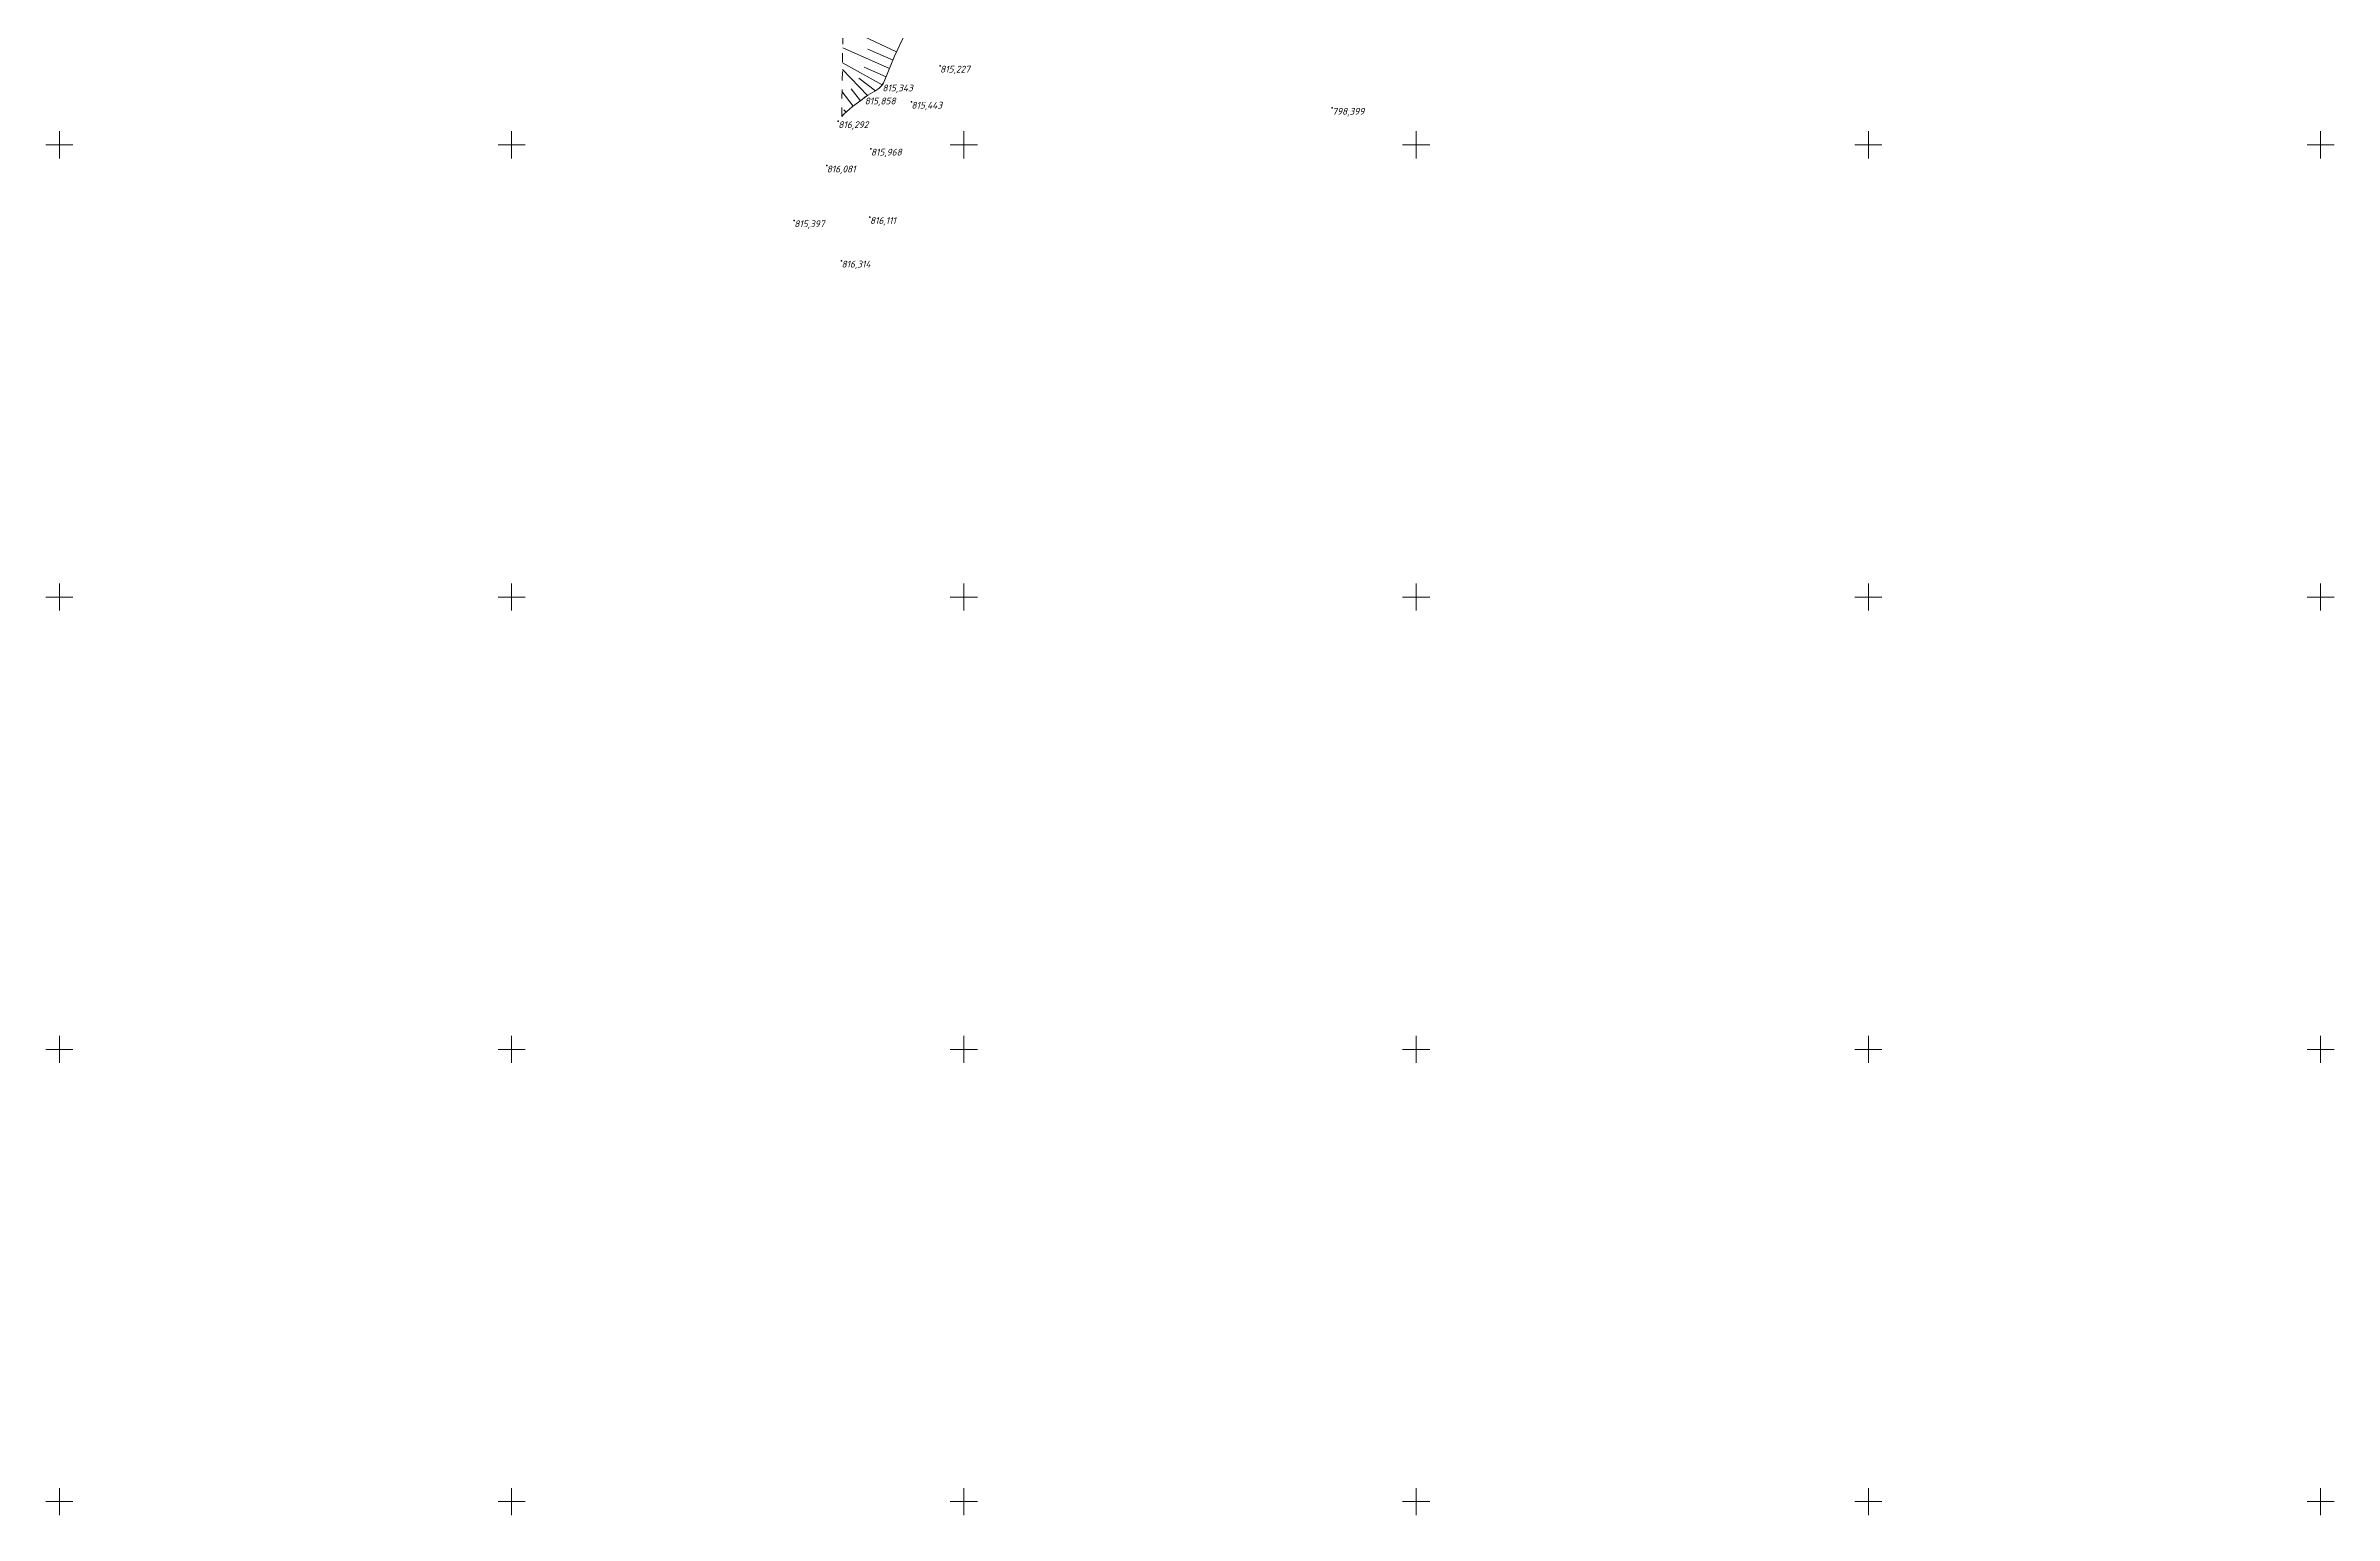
# Model space of a CAD drawing. Header units: metres. Extents: x 629572 to 645168, y 4785785 to 4790166.
# Drawn here: x 635997 to 636503, y 4787397 to 4787722 of the extents above; entities that cross this region are included whole.
import ezdxf

# ---------------------------------------------------------------- set-up
doc = ezdxf.new("R2010")
doc.units = ezdxf.units.M
doc.linetypes.add('Сплошная', pattern=[0])
doc.linetypes.add('Штриховая 2', pattern=[4, 2, -2])
doc.layers.get('0').update_dxf_attribs({"linetype": 'CONTINUOUS'})
doc.layers.add('Нурсултан', color=7, linetype='CONTINUOUS')
doc.layers.add('Сетка координатная', color=7, linetype='CONTINUOUS')
doc.styles.add('ISOCPEUR', font='isocpeui.ttf')

# ---------------------------------------------------------------- blocks, each defined once
blk = doc.blocks.new('Крест')
at = {"color": 0, "linetype": 'Continuous', "lineweight": 0, "flags": 128}
for points in [[(-1, 0), (1, 0)], [(0, -1), (0, 1)]]:
    blk.add_lwpolyline(points, dxfattribs=at)

msp = doc.modelspace()

# ---------------------------------------------------------------- linework, layer by layer
at = {"layer": 'Нурсултан', "color": 251, "linetype": 'Штриховая 2', "lineweight": 0, "flags": 128}
msp.add_lwpolyline([(636172.986, 4787706.241), (636173.392, 4787732.906), (636177.983, 4787737.619), (636181.326, 4787741.087), (636182.521, 4787742.383), (636185.267, 4787745.517), (636186.536, 4787746.908), (636187.25, 4787747.646), (636187.933, 4787748.314), (636188.6, 4787748.925), (636189.256, 4787749.486), (636191.811, 4787751.531), (636195.084, 4787754.077), (636198.297, 4787756.518), (636201.298, 4787758.741), (636203.868, 4787760.589), (636206.108, 4787762.137), (636207.992, 4787763.369), (636208.798, 4787763.863), (636209.51, 4787764.276), (636210.353, 4787764.73), (636211.265, 4787765.19), (636212.243, 4787765.653), (636213.28, 4787766.116), (636214.374, 4787766.579), (636215.513, 4787767.037), (636216.69, 4787767.485), (636217.89, 4787767.92), (636219.134, 4787768.347), (636220.371, 4787768.748), (636221.579, 4787769.115), (636222.736, 4787769.443), (636223.82, 4787769.725), (636224.806, 4787769.954), (636225.674, 4787770.125), (636226.406, 4787770.236), (636226.809, 4787770.269), (636227.243, 4787770.275), (636227.708, 4787770.253), (636228.202, 4787770.204), (636228.727, 4787770.128), (636229.281, 4787770.024), (636230.476, 4787769.736), (636231.771, 4787769.343), (636233.169, 4787768.847), (636234.621, 4787768.268), (636236.364, 4787767.51), (636236.721, 4787767.331), (636237.074, 4787767.104), (636237.421, 4787766.828), (636237.76, 4787766.507), (636238.089, 4787766.141), (636238.402, 4787765.737), (636238.695, 4787765.3), (636238.96, 4787764.841), (636239.132, 4787764.489), (636239.313, 4787764.055), (636239.714, 4787762.926), (636240.17, 4787761.441), (636240.805, 4787759.199), (636228.041, 4787736.076)], dxfattribs=at)
at = {"layer": 'Нурсултан', "color": 251, "linetype": 'Сплошная', "lineweight": 0, "flags": 128}
msp.add_lwpolyline([(636172.986, 4787706.241), (636173.495, 4787706.793), (636174.099, 4787707.369), (636174.703, 4787707.889), (636175.396, 4787708.443), (636177.543, 4787710.029), (636178.063, 4787710.435), (636178.393, 4787710.689), (636178.78, 4787710.95), (636180.347, 4787711.869), (636180.974, 4787712.284), (636181.288, 4787712.533), (636181.558, 4787712.785), (636181.79, 4787713.046), (636181.985, 4787713.318), (636182.197, 4787713.707), (636182.49, 4787714.343), (636184.698, 4787719.575), (636185.413, 4787721.18), (636186.087, 4787722.608), (636186.792, 4787724), (636187.469, 4787725.225), (636188.12, 4787726.287), (636188.747, 4787727.19), (636189.443, 4787728.063), (636190.267, 4787728.987), (636191.222, 4787729.969), (636192.319, 4787731.016), (636193.389, 4787731.984), (636194.609, 4787733.043), (636199.137, 4787736.833), (636199.889, 4787737.498), (636200.459, 4787738.041), (636201.387, 4787739.01), (636202.454, 4787740.197), (636203.585, 4787741.51), (636205.971, 4787744.34), (636206.917, 4787745.403), (636207.833, 4787746.33), (636208.909, 4787747.35), (636210.098, 4787748.419), (636211.239, 4787749.392), (636212.195, 4787750.155), (636213.102, 4787750.824), (636213.978, 4787751.414), (636214.833, 4787751.931), (636215.347, 4787752.257), (636216.764, 4787753.24), (636217.488, 4787753.721), (636218.201, 4787754.155), (636218.837, 4787754.494), (636219.49, 4787754.775), (636219.787, 4787754.874), (636220.066, 4787754.944), (636220.326, 4787754.986), (636220.568, 4787755), (636220.791, 4787754.986), (636220.997, 4787754.944), (636221.212, 4787754.863), (636221.439, 4787754.74), (636221.676, 4787754.574), (636221.924, 4787754.366), (636222.183, 4787754.117), (636222.452, 4787753.825), (636223.019, 4787753.12), (636223.634, 4787752.235), (636224.274, 4787751.199), (636224.93, 4787750.025), (636225.5, 4787748.893), (636225.589, 4787748.667), (636225.652, 4787748.421), (636225.691, 4787748.154), (636225.706, 4787747.859), (636225.681, 4787747.298), (636225.535, 4787745.902), (636225.524, 4787745.53), (636225.541, 4787745.201), (636225.666, 4787744.144), (636225.837, 4787743.053), (636226.04, 4787742.006), (636226.268, 4787741.046), (636226.535, 4787740.22), (636227.58, 4787737.421), (636228.041, 4787736.076)], dxfattribs=at)
at = {"layer": 'Нурсултан', "color": 251, "linetype": 'Continuous', "lineweight": 0, "flags": 128}
for points in [[(636183.563, 4787716.885), (636173.217, 4787721.415)], [(636185.138, 4787720.562), (636173.289, 4787726.119)], [(636178.717, 4787710.908), (636173.145, 4787716.675)], [(636181.928, 4787713.239), (636173.167, 4787718.112)], [(636182.785, 4787715.042), (636177.985, 4787717.158)], [(636184.34, 4787718.728), (636178.795, 4787721.14)], [(636175.506, 4787708.524), (636173.069, 4787711.697)], [(636177.115, 4787709.713), (636175.117, 4787712.338)], [(636180.437, 4787711.929), (636176.797, 4787714.708)], [(636173.97, 4787707.245), (636173.493, 4787707.754)]]:
    msp.add_lwpolyline(points, dxfattribs=at)
at = {"layer": 'Нурсултан', "color": 7}
for p in [(636194.754, 4787717.471, 28.55), (636181.985, 4787713.318, 28.666), (636178.063, 4787710.435, 29.181), (636188.399, 4787709.497, 28.766), (636281.467, 4787708.156, 11.722), (636172.239, 4787705.191, 29.615), (636179.439, 4787699.12, 29.291), (636169.667, 4787695.393, 29.404), (636162.497, 4787683.291, 28.72), (636179.23, 4787684.007, 29.434), (636172.94, 4787674.362, 29.637)]:
    msp.add_point(p, dxfattribs=at)

# ---------------------------------------------------------------- block references
at = {"layer": 'Сетка координатная', "color": 136, "linetype": 'Continuous', "true_color": 0x008080, "xscale": 3, "yscale": 3}
for p in [(636000, 4787700), (636100, 4787700), (636200, 4787700), (636300, 4787700), (636400, 4787700), (636500, 4787700), (636000, 4787600), (636100, 4787600), (636200, 4787600), (636300, 4787600), (636400, 4787600), (636500, 4787600), (636000, 4787500), (636100, 4787500), (636200, 4787500), (636300, 4787500), (636400, 4787500), (636500, 4787500), (636000, 4787400), (636100, 4787400), (636200, 4787400), (636300, 4787400), (636400, 4787400), (636500, 4787400)]:
    msp.add_blockref('Крест', p, dxfattribs=at)

# ---------------------------------------------------------------- texts
at = {"layer": 'Нурсултан', "color": 251, "char_height": 1.5, "attachment_point": 1, "style": 'ISOCPEUR'}
for s, insert in [('815,227', (636194.754, 4787717.471, 28.55)), ('815,343', (636181.985, 4787713.318, 28.666)), ('815,858', (636178.063, 4787710.435, 29.181)), ('815,443', (636188.399, 4787709.497, 28.766)), ('798,399', (636281.467, 4787708.156, 11.722)), ('816,292', (636172.239, 4787705.191, 29.615)), ('815,968', (636179.439, 4787699.12, 29.291)), ('816,081', (636169.667, 4787695.393, 29.404)), ('815,397', (636162.497, 4787683.291, 28.72)), ('816,111', (636179.23, 4787684.007, 29.434)), ('816,314', (636172.94, 4787674.362, 29.637))]:
    msp.add_mtext(s, dxfattribs=dict(at, insert=insert))

doc.saveas('drawing.dxf')
